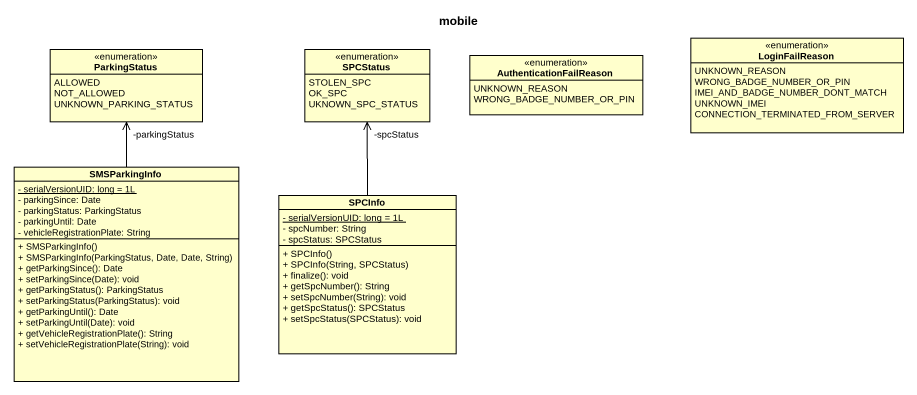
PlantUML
@startuml
title mobile
hide circle
hide empty members
skinparam classAttributeIconSize 0
enum ParkingStatus {
  ALLOWED
  NOT_ALLOWED
  UNKNOWN_PARKING_STATUS
}
enum SPCStatus {
  STOLEN_SPC
  OK_SPC
  UKNOWN_SPC_STATUS
}
enum AuthenticationFailReason {
  UNKNOWN_REASON
  WRONG_BADGE_NUMBER_OR_PIN
}
enum LoginFailReason {
  UNKNOWN_REASON
  WRONG_BADGE_NUMBER_OR_PIN
  IMEI_AND_BADGE_NUMBER_DONT_MATCH
  UNKNOWN_IMEI
  CONNECTION_TERMINATED_FROM_SERVER
}
class SMSParkingInfo {
  {static} - serialVersionUID: long = 1L
  - parkingSince: Date
  - parkingStatus: ParkingStatus
  - parkingUntil: Date
  - vehicleRegistrationPlate: String
  + SMSParkingInfo()
  + SMSParkingInfo(ParkingStatus, Date, Date, String)
  + getParkingSince(): Date
  + setParkingSince(Date): void
  + getParkingStatus(): ParkingStatus
  + setParkingStatus(ParkingStatus): void
  + getParkingUntil(): Date
  + setParkingUntil(Date): void
  + getVehicleRegistrationPlate(): String
  + setVehicleRegistrationPlate(String): void
}
class SPCInfo {
  {static} - serialVersionUID: long = 1L
  - spcNumber: String
  - spcStatus: SPCStatus
  + SPCInfo()
  + SPCInfo(String, SPCStatus)
  + finalize(): void
  + getSpcNumber(): String
  + setSpcNumber(String): void
  + getSpcStatus(): SPCStatus
  + setSpcStatus(SPCStatus): void
}
SMSParkingInfo -up-> "-parkingStatus" ParkingStatus
SPCInfo -up-> "-spcStatus" SPCStatus
@enduml
